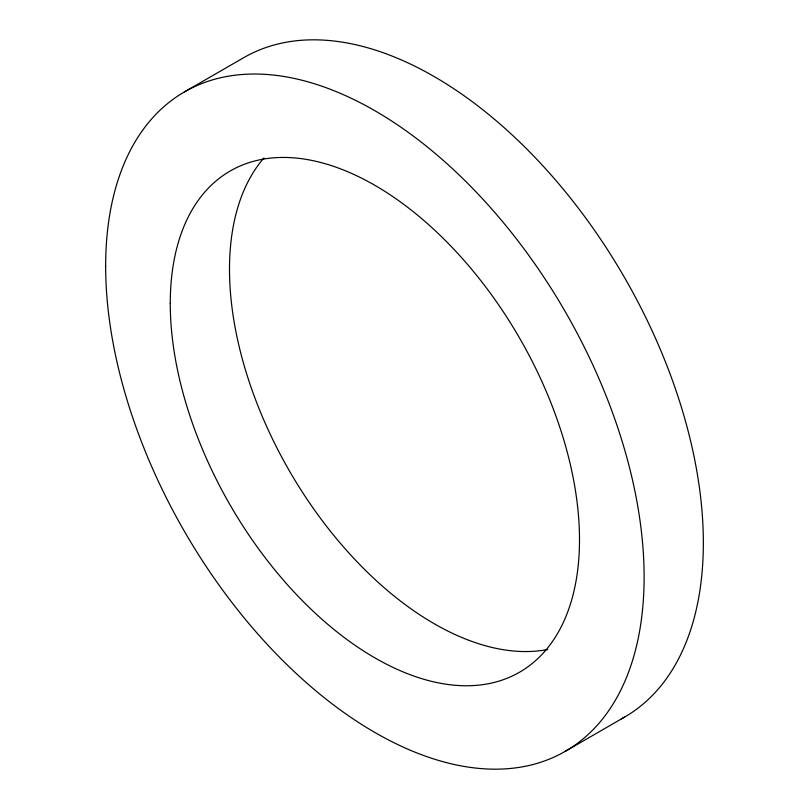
<?xml version="1.0" encoding="UTF-8"?>
<svg xmlns="http://www.w3.org/2000/svg" width="809" height="809" viewBox="0 0 809 809"><rect width="100%" height="100%" fill="white"/><g stroke="black" fill="none" stroke-linecap="round" stroke-linejoin="round"><path stroke-width="1.21" d="M184.513 91.862L243.742 57.661A380.746 219.826 60 0 1 626.055 280.217A380.746 219.826 60 0 1 621.312 718.918M565.258 751.339L624.487 717.138M547.744 649.496A289.369 167.069 60 0 1 289.43 470.939A289.369 167.069 60 0 1 263.956 157.947M105.655 266.161A380.746 219.826 60 0 0 509.498 768.55A380.746 219.826 60 0 0 509.498 230.09A380.746 219.826 60 0 0 105.655 266.161M170.264 303.466A289.369 167.069 60 0 0 477.189 685.284A289.369 167.069 60 0 0 477.189 276.051A289.369 167.069 60 0 0 170.264 303.466"/></g></svg>
